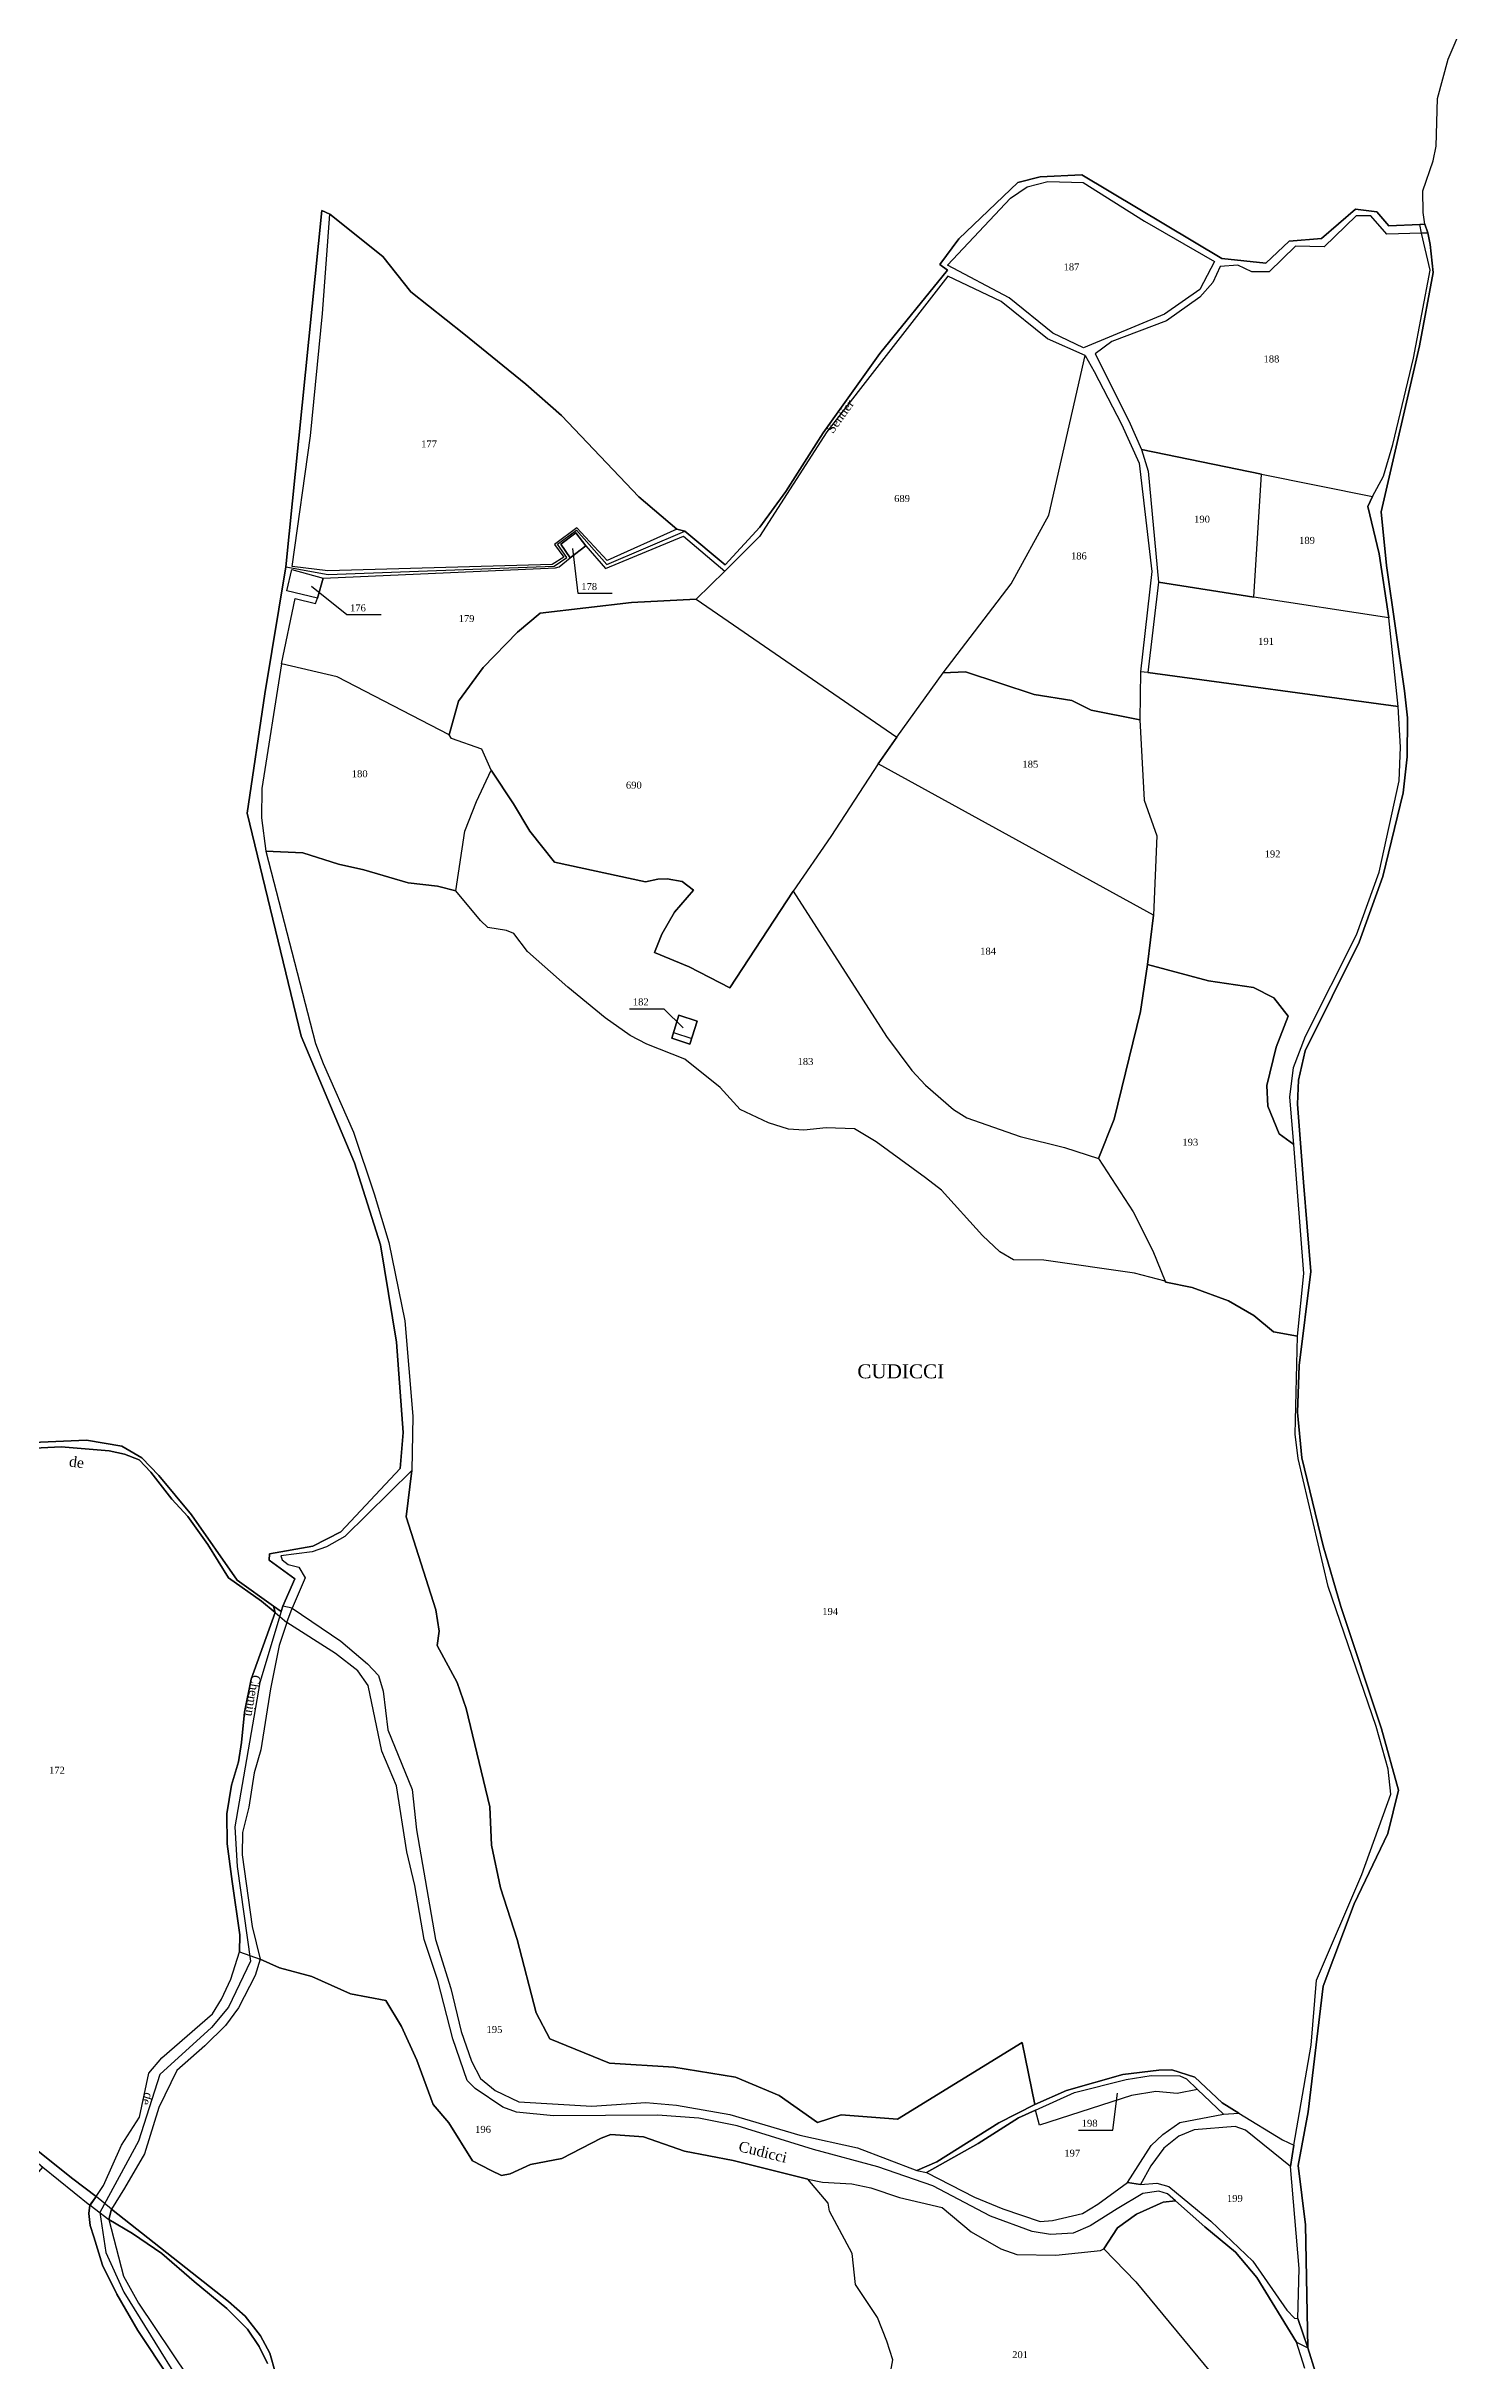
# Model space of a CAD drawing. Extents: x 1205805 to 1207436, y 6154338 to 6158020.
# Drawn here: x 1206922 to 1207327, y 6155623 to 6156285 of the extents above; entities that cross this region are included whole.
import ezdxf

# ---------------------------------------------------------------- set-up
doc = ezdxf.new("R2010")
doc.units = 0
doc.linetypes.add('CONTINU', pattern=[0])
for name, color, linetype in [('1LIEUDIT', 7, 'CONTINU'), ('1PARCELLE', 7, 'CONTINU'), ('1SECTION', 7, 'CONTINU'), ('1SUBDSECT', 7, 'CONTINU'), ('1TRONFLUV', 7, 'CONTINU'), ('1TROUPARCELLE', 7, 'CONTINU'), ('1ZONCOMM', 7, 'CONTINU'), ('3BATIDUR', 7, 'CONTINU'), ('3FLECHEPAR', 7, 'CONTINU'), ('3LIEUDITTEX', 7, 'CONTINU'), ('3PARCELLETEX', 7, 'CONTINU'), ('3PONT', 7, 'CONTINU'), ('3TRONFLUVTEX', 7, 'CONTINU'), ('3ZONCOMMTEX', 7, 'CONTINU')]:
    doc.layers.add(name, color=color, linetype=linetype)
doc.styles.get("Standard").update_dxf_attribs({"font": 'Times New Roman'})

msp = doc.modelspace()

# ---------------------------------------------------------------- linework, layer by layer
at = {"layer": '1LIEUDIT'}
msp.add_lwpolyline([(1206987.16, 6155836.98), (1206980.27, 6155817.95), (1206978.36, 6155808.48), (1206977.54, 6155799.8), (1206976.63, 6155794.21), (1206974.67, 6155787.59), (1206973.29, 6155779.38), (1206973.47, 6155770.78), (1206974.87, 6155760.03), (1206977.06, 6155744.73), (1206976.96, 6155739.91), (1206982.84, 6155737.83), (1206988.4, 6155735.34), (1206997.68, 6155732.81), (1207008.73, 6155727.89), (1207018.85, 6155725.98), (1207023.29, 6155718.49), (1207027.74, 6155708.87), (1207032.42, 6155696.23), (1207036.89, 6155690.98), (1207043.67, 6155680.09), (1207049.03, 6155677.27), (1207051.95, 6155675.92), (1207054.42, 6155676.34), (1207060.29, 6155679.01), (1207069.2, 6155680.71), (1207080.46, 6155686.55), (1207083.22, 6155687.65), (1207092.58, 6155686.98), (1207104.34, 6155682.86), (1207118.28, 6155680.2), (1207139.6, 6155674.82), (1207143.78, 6155673.99), (1207152.23, 6155673.48), (1207157.69, 6155672.32), (1207165.82, 6155669.56), (1207178.09, 6155666.69), (1207186.4, 6155659.77), (1207194.89, 6155654.86), (1207199.46, 6155653.3), (1207210.57, 6155653.12), (1207223.41, 6155654.41), (1207224.35, 6155654.84), (1207228.21, 6155660.93), (1207233.65, 6155664.8), (1207241.33, 6155668.21), (1207244.87, 6155668.63), (1207253.23, 6155661.18), (1207262.06, 6155653.93), (1207268.12, 6155646.7), (1207279.52, 6155628.21), (1207282.72, 6155626.58), (1207282.04, 6155661.76), (1207279.98, 6155678.75), (1207282.82, 6155694.13), (1207287.09, 6155730.06), (1207295.96, 6155753.66), (1207305.64, 6155773.76), (1207308.64, 6155786.17), (1207303.78, 6155803.68), (1207292.19, 6155838.69), (1207287.13, 6155856.09), (1207281.04, 6155881.23), (1207279.76, 6155894.23), (1207280.28, 6155907.65), (1207283.57, 6155934.56), (1207281.49, 6155960.14), (1207279.78, 6155982.5), (1207280.03, 6155989.31), (1207281.92, 6155997.71), (1207297.46, 6156028.81), (1207304.23, 6156047.57), (1207310.03, 6156071.59), (1207311.19, 6156081.88), (1207311.22, 6156093.06), (1207310.39, 6156100.77), (1207305.21, 6156136.57), (1207303.73, 6156151.95), (1207314.66, 6156199.5), (1207318.6, 6156220.46), (1207317.77, 6156228.49), (1207317.11, 6156231.78), (1207316.22, 6156234.28), (1207314.78, 6156234.19), (1207305.94, 6156233.83), (1207302.49, 6156237.79), (1207296.34, 6156238.63), (1207286.67, 6156230.21), (1207277.43, 6156229.44), (1207270.68, 6156223.1), (1207258.13, 6156224.5), (1207218, 6156248.38), (1207206.16, 6156247.85), (1207199.71, 6156246.23), (1207182.84, 6156230.06), (1207177.43, 6156222.73), (1207179.58, 6156221.16), (1207160.21, 6156197.31), (1207143.98, 6156174.57), (1207133.33, 6156157.8), (1207125.91, 6156147.62), (1207116, 6156136.83), (1207104.4, 6156146.45), (1207102.17, 6156147.02), (1207091.21, 6156156.3), (1207069.09, 6156179.59), (1207058.94, 6156188.52), (1207041.16, 6156202.95), (1207026.03, 6156214.95), (1207017.97, 6156225.09), (1207002.81, 6156237.12), (1207000.53, 6156238.19), (1206990.22, 6156136.27), (1206984.22, 6156099.91), (1206979.15, 6156065.75), (1206994.63, 6156001.92), (1207009.91, 6155965.63), (1207017.28, 6155942.24), (1207021.92, 6155914.31), (1207023.84, 6155888.54), (1207022.92, 6155878.23), (1207005.99, 6155860.07), (1206997.9, 6155856), (1206985.55, 6155853.77), (1206985.43, 6155851.99), (1206992.77, 6155846.62), (1206989.34, 6155838.81), (1206988.89, 6155837.3), (1206986.68, 6155838.79), (1206987.16, 6155836.98)], close=True, dxfattribs=at)
for points in [[(1206920.62, 6155678.22), (1206934.16, 6155667.34), (1206935.89, 6155669.82), (1206938.06, 6155673.02), (1206943.2, 6155684.56), (1206948.3, 6155692.59), (1206951.01, 6155705.14), (1206954.72, 6155709.52), (1206969.22, 6155722.14), (1206971.78, 6155726.38), (1206974.47, 6155732.05), (1206976.96, 6155739.91), (1206977.06, 6155744.73), (1206974.87, 6155760.03), (1206973.47, 6155770.78), (1206973.29, 6155779.38), (1206974.67, 6155787.59), (1206976.63, 6155794.21), (1206977.54, 6155799.8), (1206978.36, 6155808.48), (1206980.27, 6155817.95), (1206987.16, 6155836.98), (1206986.68, 6155838.79), (1206976.27, 6155846.26), (1206963.17, 6155864.9), (1206953.87, 6155876.22), (1206948.98, 6155881.23), (1206943.27, 6155884.56), (1206933.13, 6155886.3), (1206902.38, 6155884.99)], [(1206956.93, 6155617.86), (1206947.89, 6155631.52), (1206941.87, 6155641.94), (1206937.77, 6155650.23), (1206935.27, 6155658.28), (1206934.26, 6155661.58), (1206933.86, 6155665.03), (1206934.16, 6155667.34), (1206935.89, 6155669.82), (1206938.06, 6155673.02), (1206943.2, 6155684.56), (1206948.3, 6155692.59), (1206951.01, 6155705.14), (1206954.72, 6155709.52), (1206969.22, 6155722.14), (1206971.78, 6155726.38), (1206974.47, 6155732.05), (1206976.96, 6155739.91), (1206982.84, 6155737.83), (1206988.4, 6155735.34), (1206997.68, 6155732.81), (1207008.73, 6155727.89), (1207018.85, 6155725.98), (1207023.29, 6155718.49), (1207027.74, 6155708.87), (1207032.42, 6155696.23), (1207036.89, 6155690.98), (1207043.67, 6155680.09), (1207049.03, 6155677.27), (1207051.95, 6155675.92), (1207054.42, 6155676.34), (1207060.29, 6155679.01), (1207069.2, 6155680.71), (1207080.46, 6155686.55), (1207083.22, 6155687.65), (1207092.58, 6155686.98), (1207104.34, 6155682.86), (1207118.28, 6155680.2), (1207139.6, 6155674.82), (1207143.78, 6155673.99), (1207152.23, 6155673.48), (1207157.69, 6155672.32), (1207165.82, 6155669.56), (1207178.09, 6155666.69), (1207186.4, 6155659.77), (1207194.89, 6155654.86), (1207199.46, 6155653.3), (1207210.57, 6155653.12), (1207223.41, 6155654.41), (1207224.35, 6155654.84), (1207228.21, 6155660.93), (1207233.65, 6155664.8), (1207241.33, 6155668.21), (1207244.87, 6155668.63), (1207253.23, 6155661.18), (1207262.06, 6155653.93), (1207268.12, 6155646.7), (1207279.52, 6155628.21), (1207282.72, 6155626.58), (1207284.96, 6155619.45)], [(1206920.62, 6155678.22), (1206934.16, 6155667.34), (1206933.86, 6155665.03), (1206934.26, 6155661.58), (1206935.27, 6155658.28), (1206937.77, 6155650.23), (1206941.87, 6155641.94), (1206947.89, 6155631.52), (1206956.93, 6155617.86)]]:
    msp.add_lwpolyline(points, dxfattribs=at)
at = {"layer": '1PARCELLE'}
for points in [[(1207202.35, 6156245.01), (1207208.35, 6156246.52), (1207218.43, 6156246.19), (1207235.96, 6156235.16), (1207255.99, 6156223.59), (1207251.78, 6156215.62), (1207241.74, 6156208.51), (1207218.55, 6156198.93), (1207209.75, 6156203.07), (1207197.29, 6156213.2), (1207179.63, 6156222.58), (1207197.59, 6156241.72), (1207202.35, 6156245.01)], [(1207002.81, 6156237.12), (1207017.97, 6156225.09), (1207026.03, 6156214.95), (1207041.16, 6156202.95), (1207058.94, 6156188.52), (1207069.09, 6156179.59), (1207091.21, 6156156.3), (1207102.17, 6156147.02), (1207082.21, 6156138.02), (1207073.51, 6156147.35), (1207067.15, 6156142.64), (1207069.75, 6156139.02), (1207066.41, 6156136.94), (1207002.22, 6156135.1), (1206992.07, 6156136.3), (1206997.23, 6156173.75), (1207000.73, 6156208.7), (1207002.81, 6156237.12)], [(1207269.47, 6156162.8), (1207301.26, 6156156.33), (1207304.42, 6156162.21), (1207307.02, 6156171.28), (1207312.96, 6156195.97), (1207317.76, 6156221.1), (1207315.29, 6156231.7), (1207305.36, 6156231.46), (1207300.73, 6156236.67), (1207296.53, 6156236.7), (1207287.42, 6156227.85), (1207279.22, 6156227.96), (1207271.63, 6156220.67), (1207266.74, 6156220.68), (1207262.7, 6156222.54), (1207257.64, 6156222.18), (1207255.55, 6156217.6), (1207251.79, 6156213.45), (1207242.23, 6156206.61), (1207226.67, 6156200.7), (1207221.89, 6156197.17), (1207231.52, 6156178), (1207235.11, 6156169.8), (1207269.47, 6156162.8)], [(1207115.87, 6156134.99), (1207107.65, 6156126.94), (1207165.08, 6156087.52), (1207178.4, 6156105.94), (1207197.81, 6156131.35), (1207208.59, 6156151.04), (1207219.01, 6156196.67), (1207208.18, 6156201.5), (1207194.95, 6156212.21), (1207179.65, 6156219.37), (1207145.09, 6156174.83), (1207125.82, 6156144.95), (1207115.87, 6156134.99)], [(1207178.4, 6156105.94), (1207197.81, 6156131.35), (1207208.59, 6156151.04), (1207219.01, 6156196.67), (1207221.53, 6156192.16), (1207229.43, 6156177.07), (1207234.49, 6156165.89), (1207238.07, 6156134.9), (1207234.87, 6156106.18), (1207234.62, 6156092.47), (1207220.67, 6156095.2), (1207215.19, 6156097.95), (1207204.41, 6156099.67), (1207184.79, 6156106.14), (1207178.4, 6156105.94)], [(1207267.32, 6156127.55), (1207269.47, 6156162.8), (1207235.11, 6156169.8), (1207237.06, 6156163.57), (1207240.03, 6156131.83), (1207267.32, 6156127.55)], [(1207305.95, 6156121.61), (1207267.32, 6156127.55), (1207269.47, 6156162.8), (1207301.26, 6156156.33), (1207299.9, 6156153.48), (1207303.1, 6156139.91), (1207305.95, 6156121.61)], [(1207115.87, 6156134.99), (1207107.65, 6156126.94), (1207089.11, 6156126.03), (1207063.04, 6156123.01), (1207056.54, 6156117.53), (1207046.74, 6156107.43), (1207039.67, 6156097.83), (1207036.94, 6156088.11), (1207004.91, 6156104.73), (1206988.98, 6156108.44), (1206992.88, 6156127.16), (1206998.7, 6156125.77), (1206999.29, 6156127.24), (1207000.92, 6156133.02), (1207067.42, 6156135.96), (1207068.41, 6156136.25), (1207071.61, 6156138.83), (1207076.11, 6156142.23), (1207081.74, 6156135.77), (1207104.01, 6156145.04), (1207115.87, 6156134.99)], [(1207076.11, 6156142.23), (1207071.61, 6156138.83), (1207068.96, 6156142.76), (1207073.19, 6156146.01), (1207076.11, 6156142.23)], [(1207000.92, 6156133.02), (1206999.29, 6156127.24), (1206990.51, 6156129.35), (1206991.92, 6156135.47), (1207000.92, 6156133.02)], [(1207107.65, 6156126.94), (1207165.08, 6156087.52), (1207159.78, 6156079.86), (1207146.22, 6156059.07), (1207135.39, 6156043.4), (1207117.3, 6156015.73), (1207105.69, 6156021.76), (1207095.75, 6156025.91), (1207097.82, 6156031.09), (1207101.42, 6156037.42), (1207106.89, 6156043.72), (1207103.68, 6156046.21), (1207099.39, 6156046.96), (1207096.72, 6156046.88), (1207093.15, 6156046.05), (1207067.15, 6156051.74), (1207060.04, 6156060.63), (1207055.38, 6156068.42), (1207049.02, 6156078.05), (1207046.27, 6156084.09), (1207037.61, 6156087.11), (1207036.94, 6156088.11), (1207039.67, 6156097.83), (1207046.74, 6156107.43), (1207056.54, 6156117.53), (1207063.04, 6156123.01), (1207089.11, 6156126.03), (1207107.65, 6156126.94)], [(1207236.95, 6156106.03), (1207308.56, 6156096.22), (1207305.95, 6156121.61), (1207267.32, 6156127.55), (1207240.03, 6156131.83), (1207236.95, 6156106.03)], [(1207049.02, 6156078.05), (1207046.27, 6156084.09), (1207037.61, 6156087.11), (1207036.94, 6156088.11), (1207004.91, 6156104.73), (1206988.98, 6156108.44), (1206983.38, 6156072.76), (1206983.27, 6156064.41), (1206984.45, 6156054.82), (1206995.09, 6156054.43), (1207005.28, 6156051.15), (1207012.55, 6156049.53), (1207025.26, 6156045.79), (1207033.6, 6156044.84), (1207038.9, 6156043.47), (1207041.48, 6156060.56), (1207044.77, 6156069.1), (1207049.02, 6156078.05)], [(1207165.08, 6156087.52), (1207178.4, 6156105.94), (1207184.79, 6156106.14), (1207204.41, 6156099.67), (1207215.19, 6156097.95), (1207220.67, 6156095.2), (1207234.62, 6156092.47), (1207235.91, 6156069.49), (1207239.51, 6156059.29), (1207238.54, 6156036.57), (1207159.78, 6156079.86), (1207165.08, 6156087.52)], [(1207234.87, 6156106.18), (1207234.62, 6156092.47), (1207235.91, 6156069.49), (1207239.51, 6156059.29), (1207238.54, 6156036.57), (1207236.81, 6156022.43), (1207254.28, 6156017.75), (1207267.14, 6156015.89), (1207273, 6156012.9), (1207277.08, 6156007.67), (1207273.66, 6155998.74), (1207270.96, 6155987.83), (1207271.32, 6155981.9), (1207274.55, 6155974.01), (1207278.76, 6155970.88), (1207277.56, 6155984.46), (1207278.67, 6155992.91), (1207282.04, 6156001.97), (1207296.65, 6156030.94), (1207303.15, 6156048.85), (1207308.9, 6156075.04), (1207309.25, 6156084.63), (1207308.56, 6156096.22), (1207236.95, 6156106.03), (1207234.87, 6156106.18)], [(1207233.08, 6155934.11), (1207207.17, 6155937.83), (1207198.51, 6155937.96), (1207194.56, 6155940.23), (1207189.57, 6155944.87), (1207177.85, 6155957.82), (1207173.33, 6155961.39), (1207159.14, 6155971.68), (1207152.98, 6155975.44), (1207144.84, 6155975.72), (1207138.5, 6155975), (1207134.1, 6155975.28), (1207128.33, 6155977.13), (1207120.28, 6155980.89), (1207114.56, 6155987.27), (1207104.37, 6155995.34), (1207093.57, 6155999.65), (1207088.73, 6156002.11), (1207081.62, 6156007.18), (1207070.94, 6156015.91), (1207059.38, 6156026.11), (1207055.51, 6156031.26), (1207053.36, 6156032.13), (1207048.02, 6156033), (1207045.93, 6156035.07), (1207038.9, 6156043.47), (1207041.48, 6156060.56), (1207044.77, 6156069.1), (1207049.02, 6156078.05), (1207055.38, 6156068.42), (1207060.04, 6156060.63), (1207067.15, 6156051.74), (1207093.15, 6156046.05), (1207096.72, 6156046.88), (1207099.39, 6156046.96), (1207103.68, 6156046.21), (1207106.89, 6156043.72), (1207101.42, 6156037.42), (1207097.82, 6156031.09), (1207095.75, 6156025.91), (1207105.69, 6156021.76), (1207117.3, 6156015.73), (1207135.39, 6156043.4), (1207162.18, 6156001.84), (1207169.36, 6155992.05), (1207173.26, 6155987.89), (1207181.3, 6155980.92), (1207185.17, 6155978.58), (1207200.35, 6155973.17), (1207213.05, 6155970.07), (1207222.82, 6155966.88), (1207232.77, 6155951.62), (1207238.37, 6155940.53), (1207241.93, 6155931.78), (1207233.08, 6155934.11)], [(1207159.78, 6156079.86), (1207146.22, 6156059.07), (1207135.39, 6156043.4), (1207162.18, 6156001.84), (1207169.36, 6155992.05), (1207173.26, 6155987.89), (1207181.3, 6155980.92), (1207185.17, 6155978.58), (1207200.35, 6155973.17), (1207213.05, 6155970.07), (1207222.82, 6155966.88), (1207227.31, 6155978.13), (1207234.83, 6156008.96), (1207236.81, 6156022.43), (1207238.54, 6156036.57), (1207159.78, 6156079.86)], [(1207038.9, 6156043.47), (1207033.6, 6156044.84), (1207025.26, 6156045.79), (1207012.55, 6156049.53), (1207005.28, 6156051.15), (1206995.09, 6156054.43), (1206984.45, 6156054.82), (1206998.7, 6155999.81), (1207000.86, 6155994.12), (1207009.54, 6155974.43), (1207015.47, 6155956.77), (1207019.67, 6155942.88), (1207024.23, 6155920.48), (1207026.58, 6155893.2), (1207026.25, 6155877.66), (1207024.66, 6155864.35), (1207033.18, 6155837.75), (1207034.13, 6155831.67), (1207033.57, 6155827.52), (1207039.27, 6155817), (1207041.84, 6155809.54), (1207048.58, 6155781.42), (1207049.08, 6155770.36), (1207051.65, 6155758.23), (1207056.46, 6155743.37), (1207061.88, 6155722.39), (1207065.82, 6155714.98), (1207082.9, 6155707.99), (1207101.26, 6155706.9), (1207118.89, 6155704.05), (1207131.4, 6155698.79), (1207142.36, 6155691.03), (1207149.19, 6155693.2), (1207165.29, 6155691.99), (1207200.92, 6155713.98), (1207204.63, 6155696.2), (1207213.67, 6155700.18), (1207229.75, 6155704.75), (1207240.09, 6155705.99), (1207243.84, 6155706.08), (1207250.39, 6155703.99), (1207258.17, 6155696.68), (1207263.01, 6155693.73), (1207275.5, 6155686.12), (1207278.7, 6155684.51), (1207283.67, 6155713.19), (1207285.25, 6155731.76), (1207298.16, 6155761.99), (1207306.46, 6155785.04), (1207305.74, 6155792.16), (1207302.31, 6155804.37), (1207288.53, 6155844.43), (1207279.95, 6155881.07), (1207279.11, 6155888.03), (1207279.78, 6155916.08), (1207272.92, 6155917.3), (1207267.31, 6155921.94), (1207259.98, 6155926.15), (1207249.66, 6155930.01), (1207242.05, 6155931.49), (1207241.93, 6155931.78), (1207233.08, 6155934.11), (1207207.17, 6155937.83), (1207198.51, 6155937.96), (1207194.56, 6155940.23), (1207189.57, 6155944.87), (1207177.85, 6155957.82), (1207173.33, 6155961.39), (1207159.14, 6155971.68), (1207152.98, 6155975.44), (1207144.84, 6155975.72), (1207138.5, 6155975), (1207134.1, 6155975.28), (1207128.33, 6155977.13), (1207120.28, 6155980.89), (1207114.56, 6155987.27), (1207104.37, 6155995.34), (1207093.57, 6155999.65), (1207088.73, 6156002.11), (1207081.62, 6156007.18), (1207070.94, 6156015.91), (1207059.38, 6156026.11), (1207055.51, 6156031.26), (1207053.36, 6156032.13), (1207048.02, 6156033), (1207045.93, 6156035.07), (1207038.9, 6156043.47)], [(1207278.76, 6155970.88), (1207274.55, 6155974.01), (1207271.32, 6155981.9), (1207270.96, 6155987.83), (1207273.66, 6155998.74), (1207277.08, 6156007.67), (1207273, 6156012.9), (1207267.14, 6156015.89), (1207254.28, 6156017.75), (1207236.81, 6156022.43), (1207234.83, 6156008.96), (1207227.31, 6155978.13), (1207222.82, 6155966.88), (1207232.77, 6155951.62), (1207238.37, 6155940.53), (1207241.93, 6155931.78), (1207242.05, 6155931.49), (1207249.66, 6155930.01), (1207259.98, 6155926.15), (1207267.31, 6155921.94), (1207272.92, 6155917.3), (1207279.78, 6155916.08), (1207281.58, 6155933.96), (1207278.76, 6155970.88)], [(1207107.99, 6156006.24), (1207102.73, 6156007.95), (1207100.67, 6156001.33), (1207105.86, 6155999.66), (1207107.99, 6156006.24)], [(1207026.25, 6155877.66), (1207007.14, 6155858.74), (1207001.81, 6155855.81), (1206997.72, 6155854.39), (1206988.74, 6155853.21), (1206989.14, 6155852.07), (1206990.85, 6155850.73), (1206993.95, 6155849.94), (1206995.78, 6155846.94), (1206992.01, 6155838.26), (1207005.97, 6155828.81), (1207013.6, 6155822.34), (1207016.75, 6155818.98), (1207018.09, 6155814.46), (1207019.41, 6155803.44), (1207026.41, 6155786.35), (1207027.57, 6155774.81), (1207033.05, 6155743.41), (1207037.46, 6155729.37), (1207040.38, 6155717.1), (1207043.38, 6155708.6), (1207045.96, 6155703.66), (1207050.13, 6155700.24), (1207056.95, 6155696.95), (1207077.78, 6155695.67), (1207093.26, 6155696.77), (1207102.04, 6155696.02), (1207117.26, 6155693.33), (1207137.33, 6155687.42), (1207153.82, 6155683.8), (1207170.78, 6155677.28), (1207176.5, 6155679.77), (1207194.33, 6155690.95), (1207204.63, 6155696.2), (1207200.92, 6155713.98), (1207165.29, 6155691.99), (1207149.19, 6155693.2), (1207142.36, 6155691.03), (1207131.4, 6155698.79), (1207118.89, 6155704.05), (1207101.26, 6155706.9), (1207082.9, 6155707.99), (1207065.82, 6155714.98), (1207061.88, 6155722.39), (1207056.46, 6155743.37), (1207051.65, 6155758.23), (1207049.08, 6155770.36), (1207048.58, 6155781.42), (1207041.84, 6155809.54), (1207039.27, 6155817), (1207033.57, 6155827.52), (1207034.13, 6155831.67), (1207033.18, 6155837.75), (1207024.66, 6155864.35), (1207026.25, 6155877.66)], [(1207139.6, 6155674.82), (1207143.78, 6155673.99), (1207152.23, 6155673.48), (1207157.69, 6155672.32), (1207165.82, 6155669.56), (1207178.09, 6155666.69), (1207186.4, 6155659.77), (1207194.89, 6155654.86), (1207199.46, 6155653.3), (1207210.57, 6155653.12), (1207223.41, 6155654.41), (1207224.35, 6155654.84), (1207228.21, 6155660.93), (1207233.65, 6155664.8), (1207241.33, 6155668.21), (1207244.87, 6155668.63), (1207242.61, 6155670.67), (1207240.1, 6155671.38), (1207235.47, 6155670.68), (1207228.17, 6155666.37), (1207220.47, 6155661.51), (1207215.54, 6155659.39), (1207209.1, 6155658.95), (1207203.85, 6155659.87), (1207191.9, 6155664.22), (1207175.38, 6155672.92), (1207159.62, 6155678.4), (1207141.24, 6155683.27), (1207119.44, 6155690.13), (1207108.45, 6155692.24), (1207096.63, 6155693.16), (1207066.87, 6155692.98), (1207056.2, 6155694.01), (1207052.29, 6155695.46), (1207044.39, 6155700.75), (1207042.09, 6155703.1), (1207038, 6155715.03), (1207033.68, 6155731.67), (1207029.78, 6155743.43), (1207027.14, 6155758.87), (1207024.88, 6155768.52), (1207021.92, 6155787.34), (1207017.66, 6155797.35), (1207013.8, 6155816.1), (1207010.81, 6155820.31), (1207004.4, 6155825.3), (1206990.54, 6155834.1), (1206988.35, 6155827.53), (1206985.84, 6155815.11), (1206983.1, 6155797.68), (1206981.18, 6155791.12), (1206979.59, 6155781.26), (1206977.84, 6155774.01), (1206977.76, 6155767.61), (1206980.56, 6155747.1), (1206982.84, 6155737.83), (1206988.4, 6155735.34), (1206997.68, 6155732.81), (1207008.73, 6155727.89), (1207018.85, 6155725.98), (1207023.29, 6155718.49), (1207027.74, 6155708.87), (1207032.42, 6155696.23), (1207036.89, 6155690.98), (1207043.67, 6155680.09), (1207049.03, 6155677.27), (1207051.95, 6155675.92), (1207054.42, 6155676.34), (1207060.29, 6155679.01), (1207069.2, 6155680.71), (1207080.46, 6155686.55), (1207083.22, 6155687.65), (1207092.58, 6155686.98), (1207104.34, 6155682.86), (1207118.28, 6155680.2), (1207139.6, 6155674.82)], [(1207251.18, 6155700.52), (1207245.35, 6155699.3), (1207239.25, 6155699.9), (1207232.24, 6155698.81), (1207205.89, 6155690.3), (1207204.81, 6155694.59), (1207215.93, 6155699.67), (1207230.76, 6155703.38), (1207237.93, 6155704.5), (1207246.08, 6155704.35), (1207247.98, 6155703.51), (1207251.18, 6155700.52)], [(1207251.18, 6155700.52), (1207245.35, 6155699.3), (1207239.25, 6155699.9), (1207232.24, 6155698.81), (1207205.89, 6155690.3), (1207204.81, 6155694.59), (1207199.87, 6155692.36), (1207188.41, 6155685), (1207173.58, 6155676.76), (1207187.31, 6155669.68), (1207195.45, 6155666.31), (1207206.13, 6155662.68), (1207209.65, 6155662.98), (1207218.22, 6155664.96), (1207222.64, 6155667.67), (1207231.08, 6155673.9), (1207237.86, 6155684.47), (1207241.22, 6155687.62), (1207246.1, 6155691.03), (1207258.63, 6155693.39), (1207251.18, 6155700.52)], [(1207264.86, 6155688.81), (1207261.91, 6155689.94), (1207250.19, 6155688.93), (1207245.83, 6155687.12), (1207241.5, 6155683.7), (1207237.75, 6155678.66), (1207234.85, 6155673.31), (1207239.48, 6155673.65), (1207242.9, 6155672.75), (1207254.94, 6155662.79), (1207267.03, 6155651.33), (1207276.74, 6155637.33), (1207278.95, 6155635.09), (1207279.91, 6155634.98), (1207280.28, 6155649.3), (1207277.76, 6155678.42), (1207264.86, 6155688.81)]]:
    msp.add_lwpolyline(points, close=True, dxfattribs=at)
for points in [[(1206907.32, 6155692.36), (1206929.25, 6155674.9), (1206935.89, 6155669.82), (1206938.06, 6155673.02), (1206943.2, 6155684.56), (1206948.3, 6155692.59), (1206951.01, 6155705.14), (1206954.72, 6155709.52), (1206969.22, 6155722.14), (1206971.78, 6155726.38), (1206974.47, 6155732.05), (1206976.96, 6155739.91), (1206977.06, 6155744.73), (1206974.87, 6155760.03), (1206973.47, 6155770.78), (1206973.29, 6155779.38), (1206974.67, 6155787.59), (1206976.63, 6155794.21), (1206977.54, 6155799.8), (1206978.36, 6155808.48), (1206980.27, 6155817.95), (1206987.16, 6155836.98), (1206983.29, 6155840.2), (1206973.83, 6155846.89), (1206967.88, 6155856.42), (1206962.13, 6155864.43), (1206957.57, 6155869.41), (1206951.53, 6155877.19), (1206948.27, 6155880.66), (1206944.07, 6155882.31), (1206939.69, 6155883.26), (1206925.94, 6155884.37), (1206902.97, 6155883.26)], [(1207160.09, 6155602.34), (1207163.92, 6155623.1), (1207162.21, 6155628.49), (1207159.53, 6155635.22), (1207153.27, 6155644.68), (1207152.3, 6155653.52), (1207145.81, 6155665.65), (1207145.44, 6155667.99), (1207139.6, 6155674.82), (1207118.28, 6155680.2), (1207104.34, 6155682.86), (1207092.58, 6155686.98), (1207083.22, 6155687.65), (1207080.46, 6155686.55), (1207069.2, 6155680.71), (1207060.29, 6155679.01), (1207054.42, 6155676.34), (1207051.95, 6155675.92), (1207049.03, 6155677.27), (1207043.67, 6155680.09), (1207036.89, 6155690.98), (1207032.42, 6155696.23), (1207027.74, 6155708.87), (1207023.29, 6155718.49), (1207018.85, 6155725.98), (1207008.73, 6155727.89), (1206997.68, 6155732.81), (1206988.4, 6155735.34), (1206982.84, 6155737.83), (1206981.43, 6155733.11), (1206976.69, 6155723.88), (1206972.97, 6155718.83), (1206967, 6155712.97), (1206959.05, 6155705.92), (1206953.89, 6155695.38), (1206949.74, 6155682.12), (1206944.05, 6155672.21), (1206940.29, 6155666.25), (1206973.84, 6155639.79), (1206978.53, 6155635.62), (1206982.97, 6155630.01), (1206985.63, 6155625.02), (1206987.22, 6155619.32)], [(1206871.11, 6155603.16), (1206824.11, 6155647.63), (1206826.97, 6155656.27), (1206831.2, 6155672.63), (1206834.65, 6155686.66), (1206837.3, 6155697.85), (1206838.93, 6155702.85), (1206842.42, 6155707.83), (1206845.28, 6155709.41), (1206852.89, 6155711.41), (1206860.25, 6155711.61), (1206868.17, 6155710.53), (1206860.76, 6155700.29), (1206908.72, 6155664.2), (1206920.62, 6155678.22), (1206934.16, 6155667.34), (1206933.86, 6155665.03), (1206934.26, 6155661.58), (1206935.27, 6155658.28), (1206937.77, 6155650.23), (1206941.87, 6155641.94), (1206947.89, 6155631.52), (1206956.93, 6155617.86)], [(1207160.09, 6155602.34), (1207163.92, 6155623.1), (1207162.21, 6155628.49), (1207159.53, 6155635.22), (1207153.27, 6155644.68), (1207152.3, 6155653.52), (1207145.81, 6155665.65), (1207145.44, 6155667.99), (1207139.6, 6155674.82), (1207143.78, 6155673.99), (1207152.23, 6155673.48), (1207157.69, 6155672.32), (1207165.82, 6155669.56), (1207178.09, 6155666.69), (1207186.4, 6155659.77), (1207194.89, 6155654.86), (1207199.46, 6155653.3), (1207210.57, 6155653.12), (1207223.41, 6155654.41), (1207224.35, 6155654.84), (1207233.53, 6155645.45), (1207260.78, 6155612.46)], [(1206984.93, 6155622.11), (1206982.54, 6155626.98), (1206979.23, 6155631.86), (1206973.36, 6155637.83), (1206964.02, 6155645.51), (1206954.73, 6155653.53), (1206946.36, 6155659.3), (1206939.51, 6155663.31), (1206943.76, 6155647.04), (1206948.02, 6155639.36), (1206962.24, 6155618.12)], [(1207281.86, 6155620.6), (1207279.52, 6155628.21), (1207268.12, 6155646.7), (1207262.06, 6155653.93), (1207253.23, 6155661.18), (1207244.87, 6155668.63), (1207241.33, 6155668.21), (1207233.65, 6155664.8), (1207228.21, 6155660.93), (1207224.35, 6155654.84), (1207224.35, 6155654.84), (1207233.53, 6155645.45), (1207260.78, 6155612.46)]]:
    msp.add_lwpolyline(points, dxfattribs=at)
at = {"layer": '1SECTION'}
msp.add_lwpolyline([(1207284.96, 6155619.45), (1207282.72, 6155626.58), (1207282.04, 6155661.76), (1207279.98, 6155678.75), (1207282.82, 6155694.13), (1207287.09, 6155730.06), (1207295.96, 6155753.66), (1207305.64, 6155773.76), (1207308.64, 6155786.17), (1207303.78, 6155803.68), (1207292.19, 6155838.69), (1207287.13, 6155856.09), (1207281.04, 6155881.23), (1207279.76, 6155894.23), (1207280.28, 6155907.65), (1207283.57, 6155934.56), (1207281.49, 6155960.14), (1207279.78, 6155982.5), (1207280.03, 6155989.31), (1207281.92, 6155997.71), (1207297.46, 6156028.81), (1207304.23, 6156047.57), (1207310.03, 6156071.59), (1207311.19, 6156081.88), (1207311.22, 6156093.06), (1207310.39, 6156100.77), (1207305.21, 6156136.57), (1207303.73, 6156151.95), (1207314.66, 6156199.5), (1207318.6, 6156220.46), (1207317.77, 6156228.49), (1207317.11, 6156231.78), (1207316.22, 6156234.28), (1207315.72, 6156237.61), (1207315.63, 6156243.79), (1207318.58, 6156252.39), (1207319.46, 6156256.59), (1207319.83, 6156270.28), (1207322.86, 6156281.52), (1207327.34, 6156292.05)], dxfattribs=at)
at = {"layer": '1SUBDSECT'}
msp.add_lwpolyline([(1206902.38, 6155884.99), (1206933.13, 6155886.3), (1206943.27, 6155884.56), (1206948.98, 6155881.23), (1206953.87, 6155876.22), (1206963.17, 6155864.9), (1206976.27, 6155846.26), (1206986.68, 6155838.79), (1206988.89, 6155837.3), (1206989.34, 6155838.81), (1206992.77, 6155846.62), (1206985.43, 6155851.99), (1206985.55, 6155853.77), (1206997.9, 6155856), (1207005.99, 6155860.07), (1207022.92, 6155878.23), (1207023.84, 6155888.54), (1207021.92, 6155914.31), (1207017.28, 6155942.24), (1207009.91, 6155965.63), (1206994.63, 6156001.92), (1206979.15, 6156065.75), (1206984.22, 6156099.91), (1206990.22, 6156136.27), (1207000.53, 6156238.19), (1207002.81, 6156237.12), (1207017.97, 6156225.09), (1207026.03, 6156214.95), (1207041.16, 6156202.95), (1207058.94, 6156188.52), (1207069.09, 6156179.59), (1207091.21, 6156156.3), (1207102.17, 6156147.02), (1207104.4, 6156146.45), (1207116, 6156136.83), (1207125.91, 6156147.62), (1207133.33, 6156157.8), (1207143.98, 6156174.57), (1207160.21, 6156197.31), (1207179.58, 6156221.16), (1207177.43, 6156222.73), (1207182.84, 6156230.06), (1207199.71, 6156246.23), (1207206.16, 6156247.85), (1207218, 6156248.38), (1207258.13, 6156224.5), (1207270.68, 6156223.1), (1207277.43, 6156229.44), (1207286.67, 6156230.21), (1207296.34, 6156238.63), (1207302.49, 6156237.79), (1207305.94, 6156233.83), (1207314.78, 6156234.19), (1207316.22, 6156234.28), (1207317.11, 6156231.78), (1207317.77, 6156228.49), (1207318.6, 6156220.46), (1207314.66, 6156199.5), (1207303.73, 6156151.95), (1207305.21, 6156136.57), (1207310.39, 6156100.77), (1207311.22, 6156093.06), (1207311.19, 6156081.88), (1207310.03, 6156071.59), (1207304.23, 6156047.57), (1207297.46, 6156028.81), (1207281.92, 6155997.71), (1207280.03, 6155989.31), (1207279.78, 6155982.5), (1207281.49, 6155960.14), (1207283.57, 6155934.56), (1207280.28, 6155907.65), (1207279.76, 6155894.23), (1207281.04, 6155881.23), (1207287.13, 6155856.09), (1207292.19, 6155838.69), (1207303.78, 6155803.68), (1207308.64, 6155786.17), (1207305.64, 6155773.76), (1207295.96, 6155753.66), (1207287.09, 6155730.06), (1207282.82, 6155694.13), (1207279.98, 6155678.75), (1207282.04, 6155661.76), (1207282.72, 6155626.58), (1207284.96, 6155619.45)], dxfattribs=at)
at = {"layer": '1TRONFLUV'}
for points in [[(1207315.29, 6156231.7), (1207317.11, 6156231.78), (1207317.77, 6156228.49), (1207318.6, 6156220.46), (1207314.66, 6156199.5), (1207303.73, 6156151.95), (1207305.21, 6156136.57), (1207310.39, 6156100.77), (1207311.22, 6156093.06), (1207311.19, 6156081.88), (1207310.03, 6156071.59), (1207304.23, 6156047.57), (1207297.46, 6156028.81), (1207281.92, 6155997.71), (1207280.03, 6155989.31), (1207279.78, 6155982.5), (1207281.49, 6155960.14), (1207283.57, 6155934.56), (1207280.28, 6155907.65), (1207279.76, 6155894.23), (1207281.04, 6155881.23), (1207287.13, 6155856.09), (1207292.19, 6155838.69), (1207303.78, 6155803.68), (1207308.64, 6155786.17), (1207305.64, 6155773.76), (1207295.96, 6155753.66), (1207287.09, 6155730.06), (1207282.82, 6155694.13), (1207279.98, 6155678.75), (1207282.04, 6155661.76), (1207282.72, 6155626.58), (1207279.91, 6155634.98), (1207280.28, 6155649.3), (1207277.76, 6155678.42), (1207278.7, 6155684.51), (1207283.67, 6155713.19), (1207285.25, 6155731.76), (1207298.16, 6155761.99), (1207306.46, 6155785.04), (1207305.74, 6155792.16), (1207302.31, 6155804.37), (1207288.53, 6155844.43), (1207279.95, 6155881.07), (1207279.11, 6155888.03), (1207279.78, 6155916.08), (1207281.58, 6155933.96), (1207278.76, 6155970.88), (1207277.56, 6155984.46), (1207278.67, 6155992.91), (1207282.04, 6156001.97), (1207296.65, 6156030.94), (1207303.15, 6156048.85), (1207308.9, 6156075.04), (1207309.25, 6156084.63), (1207308.56, 6156096.22), (1207305.95, 6156121.61), (1207303.1, 6156139.91), (1207299.9, 6156153.48), (1207301.26, 6156156.33), (1207304.42, 6156162.21), (1207307.02, 6156171.28), (1207312.96, 6156195.97), (1207317.76, 6156221.1), (1207315.29, 6156231.7)], [(1206885.96, 6155710.91), (1206883.98, 6155708.06), (1206896.8, 6155698.62), (1206907.36, 6155689.4), (1206920.62, 6155678.22), (1206934.16, 6155667.34), (1206935.89, 6155669.82), (1206929.25, 6155674.9), (1206907.32, 6155692.36), (1206885.96, 6155710.91)], [(1207251.18, 6155700.52), (1207258.63, 6155693.39), (1207263.01, 6155693.73), (1207258.17, 6155696.68), (1207250.39, 6155703.99), (1207243.84, 6155706.08), (1207240.09, 6155705.99), (1207229.75, 6155704.75), (1207213.67, 6155700.18), (1207204.63, 6155696.2), (1207194.33, 6155690.95), (1207176.5, 6155679.77), (1207170.78, 6155677.28), (1207173.58, 6155676.76), (1207188.41, 6155685), (1207199.87, 6155692.36), (1207204.81, 6155694.59), (1207215.93, 6155699.67), (1207230.76, 6155703.38), (1207237.93, 6155704.5), (1207246.08, 6155704.35), (1207247.98, 6155703.51), (1207251.18, 6155700.52)], [(1207277.76, 6155678.42), (1207264.86, 6155688.81), (1207261.91, 6155689.94), (1207250.19, 6155688.93), (1207245.83, 6155687.12), (1207241.5, 6155683.7), (1207237.75, 6155678.66), (1207234.85, 6155673.31), (1207231.08, 6155673.9), (1207237.86, 6155684.47), (1207241.22, 6155687.62), (1207246.1, 6155691.03), (1207258.63, 6155693.39), (1207263.01, 6155693.73), (1207275.5, 6155686.12), (1207278.7, 6155684.51), (1207277.76, 6155678.42)]]:
    msp.add_lwpolyline(points, close=True, dxfattribs=at)
for points in [[(1206902.97, 6155883.26), (1206925.94, 6155884.37), (1206939.69, 6155883.26), (1206944.07, 6155882.31), (1206948.27, 6155880.66), (1206951.53, 6155877.19), (1206957.57, 6155869.41), (1206962.13, 6155864.43), (1206967.88, 6155856.42), (1206973.83, 6155846.89), (1206983.29, 6155840.2), (1206987.16, 6155836.98), (1206986.68, 6155838.79), (1206976.27, 6155846.26), (1206963.17, 6155864.9), (1206953.87, 6155876.22), (1206948.98, 6155881.23), (1206943.27, 6155884.56), (1206933.13, 6155886.3), (1206902.38, 6155884.99)], [(1207281.86, 6155620.6), (1207279.52, 6155628.21), (1207279.52, 6155628.21), (1207268.12, 6155646.7), (1207262.06, 6155653.93), (1207253.23, 6155661.18), (1207244.87, 6155668.63), (1207242.61, 6155670.67), (1207240.1, 6155671.38), (1207235.47, 6155670.68), (1207228.17, 6155666.37), (1207220.47, 6155661.51), (1207215.54, 6155659.39), (1207209.1, 6155658.95), (1207203.85, 6155659.87), (1207191.9, 6155664.22), (1207175.38, 6155672.92), (1207159.62, 6155678.4), (1207141.24, 6155683.27), (1207119.44, 6155690.13), (1207108.45, 6155692.24), (1207096.63, 6155693.16), (1207066.87, 6155692.98), (1207056.2, 6155694.01), (1207052.29, 6155695.46), (1207044.39, 6155700.75), (1207042.09, 6155703.1), (1207038, 6155715.03), (1207033.68, 6155731.67), (1207029.78, 6155743.43), (1207027.14, 6155758.87), (1207024.88, 6155768.52), (1207021.92, 6155787.34), (1207017.66, 6155797.35), (1207013.8, 6155816.1), (1207010.81, 6155820.31), (1207004.4, 6155825.3), (1206990.54, 6155834.1), (1206992.01, 6155838.26), (1207005.97, 6155828.81), (1207013.6, 6155822.34), (1207016.75, 6155818.98), (1207018.09, 6155814.46), (1207019.41, 6155803.44), (1207026.41, 6155786.35), (1207027.57, 6155774.81), (1207033.05, 6155743.41), (1207037.46, 6155729.37), (1207040.38, 6155717.1), (1207043.38, 6155708.6), (1207045.96, 6155703.66), (1207050.13, 6155700.24), (1207056.95, 6155696.95), (1207077.78, 6155695.67), (1207093.26, 6155696.77), (1207102.04, 6155696.02), (1207117.26, 6155693.33), (1207137.33, 6155687.42), (1207153.82, 6155683.8), (1207170.78, 6155677.28), (1207173.58, 6155676.76), (1207187.31, 6155669.68), (1207195.45, 6155666.31), (1207206.13, 6155662.68), (1207209.65, 6155662.98), (1207218.22, 6155664.96), (1207222.64, 6155667.67), (1207231.08, 6155673.9), (1207234.85, 6155673.31), (1207239.48, 6155673.65), (1207242.9, 6155672.75), (1207254.94, 6155662.79), (1207267.03, 6155651.33), (1207276.74, 6155637.33), (1207278.95, 6155635.09), (1207279.91, 6155634.98), (1207282.72, 6155626.58), (1207284.96, 6155619.45)], [(1206987.22, 6155619.32), (1206985.63, 6155625.02), (1206982.97, 6155630.01), (1206978.53, 6155635.62), (1206973.84, 6155639.79), (1206940.29, 6155666.25), (1206939.51, 6155663.31), (1206946.36, 6155659.3), (1206954.73, 6155653.53), (1206964.02, 6155645.51), (1206973.36, 6155637.83), (1206979.23, 6155631.86), (1206982.54, 6155626.98), (1206984.93, 6155622.11)]]:
    msp.add_lwpolyline(points, dxfattribs=at)
at = {"layer": '1TROUPARCELLE'}
msp.add_lwpolyline([(1207100.67, 6156001.33), (1207102.73, 6156007.95), (1207107.99, 6156006.24), (1207105.86, 6155999.66), (1207100.67, 6156001.33)], close=True, dxfattribs=at)
at = {"layer": '1ZONCOMM'}
for points in [[(1206990.22, 6156136.27), (1207002.32, 6156134.02), (1207067.05, 6156136.38), (1207070.66, 6156138.89), (1207067.99, 6156142.73), (1207073.45, 6156146.76), (1207082.12, 6156136.88), (1207104.4, 6156146.45), (1207116, 6156136.83), (1207125.91, 6156147.62), (1207133.33, 6156157.8), (1207143.98, 6156174.57), (1207160.21, 6156197.31), (1207179.58, 6156221.16), (1207177.43, 6156222.73), (1207182.84, 6156230.06), (1207199.71, 6156246.23), (1207206.16, 6156247.85), (1207218, 6156248.38), (1207258.13, 6156224.5), (1207270.68, 6156223.1), (1207277.43, 6156229.44), (1207286.67, 6156230.21), (1207296.34, 6156238.63), (1207302.49, 6156237.79), (1207305.94, 6156233.83), (1207314.78, 6156234.19), (1207316.22, 6156234.28)], [(1206990.22, 6156136.27), (1207002.32, 6156134.02), (1207067.05, 6156136.38), (1207070.66, 6156138.89), (1207067.99, 6156142.73), (1207073.45, 6156146.76), (1207082.12, 6156136.88), (1207104.4, 6156146.45), (1207116, 6156136.83), (1207125.91, 6156147.62), (1207133.33, 6156157.8), (1207143.98, 6156174.57), (1207160.21, 6156197.31), (1207179.58, 6156221.16), (1207177.43, 6156222.73), (1207182.84, 6156230.06), (1207199.71, 6156246.23), (1207206.16, 6156247.85), (1207218, 6156248.38), (1207258.13, 6156224.5), (1207270.68, 6156223.1), (1207277.43, 6156229.44), (1207286.67, 6156230.21), (1207296.34, 6156238.63), (1207302.49, 6156237.79), (1207305.94, 6156233.83), (1207314.78, 6156234.19), (1207316.22, 6156234.28)], [(1207000.53, 6156238.19), (1206990.22, 6156136.27), (1206984.22, 6156099.91), (1206979.15, 6156065.75), (1206994.63, 6156001.92), (1207009.91, 6155965.63), (1207017.28, 6155942.24), (1207021.92, 6155914.31), (1207023.84, 6155888.54), (1207022.92, 6155878.23), (1207005.99, 6155860.07), (1206997.9, 6155856), (1206985.55, 6155853.77), (1206985.43, 6155851.99), (1206992.77, 6155846.62), (1206989.34, 6155838.81), (1206988.89, 6155837.3), (1206982.73, 6155816.96), (1206975.66, 6155775.62), (1206976.27, 6155764.28), (1206980.15, 6155737.17), (1206973.82, 6155724.08), (1206968.92, 6155718.24), (1206954.18, 6155704.74), (1206948.07, 6155685.66), (1206936.96, 6155665.29), (1206938.69, 6155653.8), (1206943.82, 6155642.45), (1206968.03, 6155603.57)]]:
    msp.add_lwpolyline(points, dxfattribs=at)
at = {"layer": '3BATIDUR'}
for points in [[(1207076.11, 6156142.23), (1207073.19, 6156146.01), (1207068.96, 6156142.76), (1207071.61, 6156138.83), (1207076.11, 6156142.23)], [(1206999.29, 6156127.24), (1206990.51, 6156129.35), (1206991.92, 6156135.47), (1207000.92, 6156133.02), (1206999.29, 6156127.24)], [(1207106.39, 6156001.3), (1207107.99, 6156006.24), (1207102.73, 6156007.95), (1207101.18, 6156002.95), (1207106.39, 6156001.3)]]:
    msp.add_lwpolyline(points, close=True, dxfattribs=at)
at = {"layer": '3FLECHEPAR'}
for points in [[(1207083.63, 6156128.56), (1207073.84, 6156128.58), (1207072.37, 6156141.52)], [(1207017.47, 6156122.46), (1207007.67, 6156122.48), (1206997.54, 6156130.65)], [(1207088.62, 6156009.74), (1207098.41, 6156009.72), (1207103.98, 6156004.32)], [(1207217.1, 6155688.83), (1207226.89, 6155688.82), (1207228.22, 6155699.4)]]:
    msp.add_lwpolyline(points, dxfattribs=at)
at = {"layer": '3PONT'}
for points in [[(1207315.29, 6156231.7), (1207314.78, 6156234.19), (1207316.22, 6156234.28), (1207317.11, 6156231.78), (1207315.29, 6156231.7)], [(1206987.16, 6155836.98), (1206990.54, 6155834.1), (1206992.01, 6155838.26), (1206989.34, 6155838.81), (1206988.89, 6155837.3), (1206986.68, 6155838.79), (1206987.16, 6155836.98)], [(1206935.89, 6155669.82), (1206934.22, 6155667.43), (1206939.51, 6155663.31), (1206940.29, 6155666.25), (1206935.89, 6155669.82)]]:
    msp.add_lwpolyline(points, close=True, dxfattribs=at)

# ---------------------------------------------------------------- texts
at = {"layer": '3LIEUDITTEX'}
msp.add_text('CUDICCI', height=4, dxfattribs=at).set_placement((1207153.79, 6155904.01))
at = {"layer": '3PARCELLETEX'}
for s, p in [('187', (1207212.82, 6156221.07)), ('188', (1207270.05, 6156194.72)), ('177', (1207028.95, 6156170.42)), ('689', (1207164.32, 6156154.78)), ('190', (1207250.18, 6156148.86)), ('186', (1207214.93, 6156138.35)), ('189', (1207280.23, 6156142.81)), ('178', (1207074.77, 6156129.58)), ('176', (1207008.59, 6156123.48)), ('179', (1207039.67, 6156120.43)), ('191', (1207268.5, 6156113.91)), ('185', (1207201.04, 6156078.74)), ('180', (1207009.1, 6156076.03)), ('690', (1207087.55, 6156072.76)), ('192', (1207270.37, 6156053.07)), ('184', (1207188.95, 6156025.25)), ('182', (1207089.54, 6156010.74)), ('183', (1207136.68, 6155993.68)), ('193', (1207246.83, 6155970.57)), ('194', (1207143.75, 6155836.29)), ('172', (1206922.43, 6155790.84)), ('195', (1207047.66, 6155716.68)), ('196', (1207044.39, 6155688.08)), ('198', (1207218.02, 6155689.83)), ('197', (1207213.03, 6155681.25)), ('199', (1207259.57, 6155668.32)), ('201', (1207198.1, 6155623.61))]:
    msp.add_text(s, height=2, dxfattribs=at).set_placement(p)
at = {"layer": '3TRONFLUVTEX'}
for s, rotation, p in [('de', 352.6, (1206928.02, 6155878.81)), ('Cudicci', 345.9, (1207119.56, 6155682.9))]:
    msp.add_text(s, height=3, rotation=rotation, dxfattribs=at).set_placement(p)
at = {"layer": '3ZONCOMMTEX'}
for s, rotation, p in [('Sentier', 54.6, (1207146.8, 6156174.21)), ('Sentier', 54.6, (1207146.8, 6156174.21)), ('Chemin', 260.5, (1206980.58, 6155819.25)), ('de', 252.4, (1206949.98, 6155699.85))]:
    msp.add_text(s, height=2.5, rotation=rotation, dxfattribs=at).set_placement(p)

doc.saveas('drawing.dxf')
